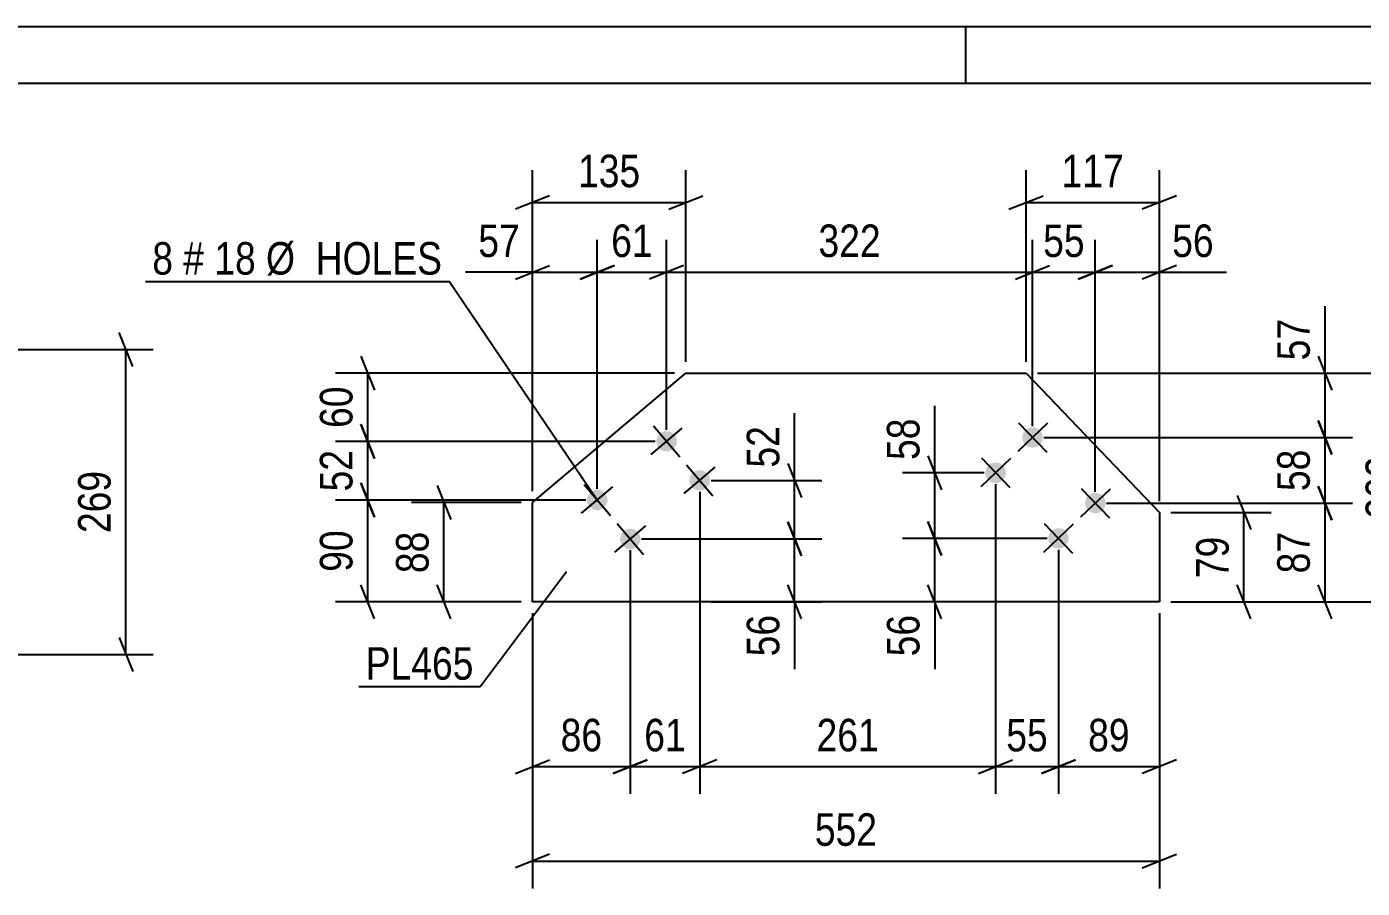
# Model space of a CAD drawing. Header units: millimetres. Extents: x 0 to 420, y 0 to 297.
# Drawn here: x 127.3 to 244.9, y 221.1 to 297 of the extents above; entities that cross this region are included whole.
import ezdxf

# ---------------------------------------------------------------- set-up
doc = ezdxf.new("R2010")
doc.units = ezdxf.units.MM
doc.styles.add('Arial Narrow', font='ARIALN.TTF', dxfattribs={"height": 0.2})

# ---------------------------------------------------------------- blocks, each defined once
blk = doc.blocks.new('Unknown-570345577-1114')
at = {"color": 5, "linetype": 'Continuous'}
for p, q in [((420, 297), (0, 297)), ((210, 292), (210, 297)), ((415, 292), (5, 292))]:
    blk.add_line(p, q, dxfattribs=at)
blk = doc.blocks.new('Bolt-570345577-4791 - 4780')
at = {"linetype": 'Continuous'}
for points in [[(216.49, 260.16, -1), (215.25, 261.46, -1)], [(213.24, 257.05, -1), (211.99, 258.36, -1)], [(222.02, 254.38, -1), (220.77, 255.68, -1)], [(218.76, 251.27, -1), (217.52, 252.57, -1)]]:
    blk.add_hatch(color=1, dxfattribs=at).paths.add_polyline_path(points)
at = {"color": 1, "linetype": 'Continuous'}
for p, q in [((217.17, 262.06), (214.57, 259.57)), ((214.63, 262.11), (217.11, 259.51)), ((213.92, 258.95), (211.31, 256.46)), ((211.37, 259.01), (213.86, 256.4)), ((220.15, 256.33), (222.64, 253.72)), ((222.7, 256.27), (220.09, 253.78)), ((219.44, 253.16), (216.84, 250.68)), ((216.9, 253.22), (219.38, 250.62))]:
    blk.add_line(p, q, dxfattribs=at)
blk = doc.blocks.new('Part-570345577-4786 - 4780')
at = {"color": 2, "linetype": 'Continuous'}
for p, q in [((171.85, 255.07), (185.34, 266.48)), ((185.34, 266.48), (215.29, 266.48)), ((215.29, 266.48), (227.03, 254.19)), ((171.85, 246.32), (171.85, 255.07)), ((227.03, 254.19), (227.03, 246.32)), ((227.03, 246.32), (171.85, 246.32))]:
    blk.add_line(p, q, dxfattribs=at)
blk = doc.blocks.new('Bolt-570345577-4796 - 4780')
at = {"linetype": 'Continuous'}
for points in [[(184.23, 259.78), (184.08, 259.68), (183.9, 259.61), (183.72, 259.57), (183.53, 259.58), (183.35, 259.62), (183.18, 259.7), (183.03, 259.82), (182.91, 259.96), (182.82, 260.13), (182.77, 260.31), (182.75, 260.5), (182.78, 260.68), (182.84, 260.86), (182.94, 261.02), (183.07, 261.16), (183.23, 261.26), (183.4, 261.33), (183.59, 261.37), (183.77, 261.36), (183.96, 261.32), (184.13, 261.23), (184.28, 261.12), (184.4, 260.98), (184.49, 260.81), (184.54, 260.63), (184.55, 260.44), (184.53, 260.26), (184.46, 260.08), (184.36, 259.92)], [(187.14, 256.35), (186.99, 256.24), (186.81, 256.17), (186.63, 256.14), (186.44, 256.14), (186.26, 256.19), (186.09, 256.27), (185.94, 256.38), (185.82, 256.53), (185.73, 256.69), (185.67, 256.87), (185.66, 257.06), (185.69, 257.25), (185.75, 257.43), (185.85, 257.59), (185.98, 257.72), (186.13, 257.83), (186.31, 257.9), (186.49, 257.93), (186.68, 257.93), (186.86, 257.88), (187.03, 257.8), (187.18, 257.68), (187.3, 257.54), (187.39, 257.37), (187.45, 257.19), (187.46, 257.01), (187.43, 256.82), (187.37, 256.64), (187.27, 256.48)], [(178.13, 254.62), (177.97, 254.51), (177.8, 254.44), (177.61, 254.4), (177.42, 254.41), (177.24, 254.46), (177.07, 254.54), (176.92, 254.65), (176.8, 254.8), (176.71, 254.96), (176.66, 255.14), (176.65, 255.33), (176.67, 255.52), (176.74, 255.69), (176.83, 255.85), (176.96, 255.99), (177.12, 256.1), (177.29, 256.17), (177.48, 256.2), (177.67, 256.19), (177.85, 256.15), (178.02, 256.07), (178.17, 255.95), (178.29, 255.81), (178.38, 255.64), (178.43, 255.46), (178.45, 255.27), (178.42, 255.09), (178.36, 254.91), (178.26, 254.75)], [(181.03, 251.18), (180.88, 251.07), (180.7, 251), (180.52, 250.97), (180.33, 250.98), (180.15, 251.02), (179.98, 251.1), (179.83, 251.22), (179.71, 251.36), (179.62, 251.53), (179.57, 251.71), (179.55, 251.89), (179.58, 252.08), (179.64, 252.26), (179.74, 252.42), (179.87, 252.55), (180.03, 252.66), (180.2, 252.73), (180.39, 252.76), (180.57, 252.76), (180.76, 252.71), (180.93, 252.63), (181.08, 252.52), (181.2, 252.37), (181.29, 252.21), (181.34, 252.03), (181.35, 251.84), (181.33, 251.65), (181.26, 251.48), (181.16, 251.32)]]:
    blk.add_hatch(color=1, dxfattribs=at).paths.add_polyline_path(points)
at = {"color": 1, "linetype": 'Continuous'}
for p, q in [((182.28, 259.31), (185.03, 261.63)), ((182.49, 261.84), (184.82, 259.1)), ((185.19, 255.87), (187.93, 258.2)), ((185.4, 258.41), (187.72, 255.66)), ((176.17, 254.14), (178.92, 256.46)), ((176.38, 256.68), (178.71, 253.93)), ((179.08, 250.7), (181.83, 253.03)), ((179.29, 253.24), (181.62, 250.49))]:
    blk.add_line(p, q, dxfattribs=at)
blk = doc.blocks.new('StraightDimension-570345577-15962 - 4780')
at = {"color": 7, "linetype": 'Continuous'}
for p, q in [((250, 264.98), (248.8, 267.98)), ((216.29, 266.48), (251.8, 266.48)), ((249.4, 246.32), (249.4, 266.48)), ((248.8, 247.82), (250, 244.82)), ((228.03, 246.32), (251.8, 246.32))]:
    blk.add_line(p, q, dxfattribs=at)
at = {"color": 0}
blk.add_wipeout([(248.65, 259.74), (244.45, 259.74), (244.45, 253.06), (248.65, 253.06)], dxfattribs=at)
at = {"color": 3, "style": 'Arial Narrow'}
blk.add_text('202', height=2.863, rotation=90.0002, dxfattribs=at).set_placement((248.05, 253.66))
blk = doc.blocks.new('StraightDimension-570345577-15775 - 4780')
at = {"color": 7, "linetype": 'Continuous'}
for p, q in [((215.29, 267.48), (215.29, 284.36)), ((227.03, 255.19), (227.03, 284.36)), ((213.79, 280.91), (216.79, 282.11)), ((215.29, 281.51), (227.03, 281.51)), ((228.53, 282.11), (225.53, 280.91))]:
    blk.add_line(p, q, dxfattribs=at)
at = {"color": 0}
blk.add_wipeout([(224.51, 282.26), (224.51, 286.46), (217.82, 286.46), (217.82, 282.26)], dxfattribs=at)
at = {"color": 3, "style": 'Arial Narrow'}
blk.add_text('117', height=2.863, dxfattribs=at).set_placement((218.42, 282.86))
blk = doc.blocks.new('StraightDimension-570345577-15902 - 4780')
at = {"color": 7, "linetype": 'Continuous'}
for p, q in [((156.74, 261.97), (157.94, 258.97)), ((182.65, 260.47), (154.49, 260.47)), ((157.34, 255.3), (157.34, 260.47)), ((157.94, 253.8), (156.74, 256.8)), ((176.55, 255.3), (154.49, 255.3))]:
    blk.add_line(p, q, dxfattribs=at)
at = {"color": 0}
blk.add_wipeout([(156.59, 260.31), (152.39, 260.31), (152.39, 255.46), (156.59, 255.46)], dxfattribs=at)
at = {"color": 3, "style": 'Arial Narrow'}
blk.add_text('52', height=2.863, rotation=90.0002, dxfattribs=at).set_placement((155.99, 256.06))
blk = doc.blocks.new('StraightDimension-570345577-4865 - 4780')
at = {"color": 7, "linetype": 'Continuous'}
for p, q in [((171.85, 245.32), (171.85, 221.09)), ((227.03, 245.32), (227.03, 221.09)), ((173.35, 224.09), (170.35, 222.89)), ((171.85, 223.49), (227.03, 223.49)), ((225.53, 222.89), (228.53, 224.09))]:
    blk.add_line(p, q, dxfattribs=at)
at = {"color": 0}
blk.add_wipeout([(202.78, 224.24), (202.78, 228.44), (196.1, 228.44), (196.1, 224.24)], dxfattribs=at)
at = {"color": 3, "style": 'Arial Narrow'}
blk.add_text('552', height=2.863, dxfattribs=at).set_placement((196.7, 224.84))
blk = doc.blocks.new('StraightDimension-570345577-15976 - 4780')
at = {"color": 7, "linetype": 'Continuous'}
for p, q in [((186.56, 256.03), (186.56, 229.41)), ((180.45, 250.87), (180.45, 229.41)), ((178.95, 231.21), (181.95, 232.41)), ((180.45, 231.81), (186.56, 231.81)), ((188.06, 232.41), (185.06, 231.21))]:
    blk.add_line(p, q, dxfattribs=at)
at = {"color": 0}
blk.add_wipeout([(185.93, 232.56), (185.93, 236.76), (181.08, 236.76), (181.08, 232.56)], dxfattribs=at)
at = {"color": 3, "style": 'Arial Narrow'}
blk.add_text('61', height=2.863, dxfattribs=at).set_placement((181.68, 233.16))
blk = doc.blocks.new('StraightDimension-570345577-4835 - 4780')
at = {"color": 7, "linetype": 'Continuous'}
for p, q in [((233.88, 255.69), (235.08, 252.69)), ((228.03, 254.19), (236.88, 254.19)), ((234.48, 246.32), (234.48, 254.19)), ((235.08, 244.82), (233.88, 247.82)), ((228.03, 246.32), (236.88, 246.32))]:
    blk.add_line(p, q, dxfattribs=at)
at = {"color": 0}
blk.add_wipeout([(233.73, 252.68), (229.53, 252.68), (229.53, 247.82), (233.73, 247.82)], dxfattribs=at)
at = {"color": 3, "style": 'Arial Narrow'}
blk.add_text('79', height=2.863, rotation=90.0002, dxfattribs=at).set_placement((233.13, 248.42))
blk = doc.blocks.new('StraightDimension-570345577-15777 - 4780')
at = {"color": 7, "linetype": 'Continuous'}
for p, q in [((171.85, 256.07), (171.85, 284.36)), ((185.34, 267.48), (185.34, 284.36)), ((173.35, 282.11), (170.35, 280.91)), ((171.85, 281.51), (185.34, 281.51)), ((183.84, 280.91), (186.84, 282.11))]:
    blk.add_line(p, q, dxfattribs=at)
at = {"color": 0}
blk.add_wipeout([(181.94, 282.26), (181.94, 286.46), (175.25, 286.46), (175.25, 282.26)], dxfattribs=at)
at = {"color": 3, "style": 'Arial Narrow'}
blk.add_text('135', height=2.863, dxfattribs=at).set_placement((175.85, 282.86))
blk = doc.blocks.new('StraightDimension-570345577-15806 - 4780')
at = {"color": 7, "linetype": 'Continuous'}
for p, q in [((221.39, 256.03), (221.39, 278.21)), ((227.03, 255.19), (227.03, 278.21)), ((219.89, 274.76), (222.89, 275.96)), ((221.39, 275.36), (227.03, 275.36)), ((228.53, 275.96), (225.53, 274.76)), ((227.03, 275.36), (232.94, 275.36)), ((227.03, 275.36), (232.94, 275.36))]:
    blk.add_line(p, q, dxfattribs=at)
at = {"color": 0}
blk.add_wipeout([(232.41, 276.11), (232.41, 280.31), (227.56, 280.31), (227.56, 276.11)], dxfattribs=at)
at = {"color": 3, "style": 'Arial Narrow'}
blk.add_text('56', height=2.863, dxfattribs=at).set_placement((228.16, 276.71))
blk = doc.blocks.new('StraightDimension-570345577-15807 - 4780')
at = {"color": 7, "linetype": 'Continuous'}
for p, q in [((215.87, 261.81), (215.87, 278.21)), ((221.39, 256.03), (221.39, 278.21)), ((214.37, 274.76), (217.37, 275.96)), ((215.87, 275.36), (221.39, 275.36)), ((222.89, 275.96), (219.89, 274.76))]:
    blk.add_line(p, q, dxfattribs=at)
at = {"color": 0}
blk.add_wipeout([(221.06, 276.11), (221.06, 280.31), (216.2, 280.31), (216.2, 276.11)], dxfattribs=at)
at = {"color": 3, "style": 'Arial Narrow'}
blk.add_text('55', height=2.863, dxfattribs=at).set_placement((216.8, 276.71))
blk = doc.blocks.new('StraightDimension-570345577-15808 - 4780')
at = {"color": 7, "linetype": 'Continuous'}
for p, q in [((183.65, 261.47), (183.65, 278.21)), ((215.87, 261.81), (215.87, 278.21)), ((185.15, 275.96), (182.15, 274.76)), ((183.65, 275.36), (215.87, 275.36)), ((214.37, 274.76), (217.37, 275.96))]:
    blk.add_line(p, q, dxfattribs=at)
at = {"color": 0}
blk.add_wipeout([(203.1, 276.11), (203.1, 280.31), (196.42, 280.31), (196.42, 276.11)], dxfattribs=at)
at = {"color": 3, "style": 'Arial Narrow'}
blk.add_text('322', height=2.863, dxfattribs=at).set_placement((197.02, 276.71))
blk = doc.blocks.new('StraightDimension-570345577-15809 - 4780')
at = {"color": 7, "linetype": 'Continuous'}
for p, q in [((177.55, 256.3), (177.55, 278.21)), ((183.65, 261.47), (183.65, 278.21)), ((176.05, 274.76), (179.05, 275.96)), ((177.55, 275.36), (183.65, 275.36)), ((185.15, 275.96), (182.15, 274.76))]:
    blk.add_line(p, q, dxfattribs=at)
at = {"color": 0}
blk.add_wipeout([(183.03, 276.11), (183.03, 280.31), (178.17, 280.31), (178.17, 276.11)], dxfattribs=at)
at = {"color": 3, "style": 'Arial Narrow'}
blk.add_text('61', height=2.863, dxfattribs=at).set_placement((178.77, 276.71))
blk = doc.blocks.new('StraightDimension-570345577-15810 - 4780')
at = {"color": 7, "linetype": 'Continuous'}
for p, q in [((171.85, 256.07), (171.85, 278.21)), ((177.55, 256.3), (177.55, 278.21)), ((171.85, 275.36), (165.94, 275.36)), ((171.85, 275.36), (165.94, 275.36)), ((170.35, 274.76), (173.35, 275.96)), ((171.85, 275.36), (177.55, 275.36)), ((179.05, 275.96), (176.05, 274.76))]:
    blk.add_line(p, q, dxfattribs=at)
at = {"color": 0}
blk.add_wipeout([(171.33, 276.11), (171.33, 280.31), (166.47, 280.31), (166.47, 276.11)], dxfattribs=at)
at = {"color": 3, "style": 'Arial Narrow'}
blk.add_text('57', height=2.863, dxfattribs=at).set_placement((167.07, 276.71))
blk = doc.blocks.new('StraightDimension-570345577-15901 - 4780')
at = {"color": 7, "linetype": 'Continuous'}
for p, q in [((156.74, 267.98), (157.94, 264.98)), ((184.34, 266.48), (154.49, 266.48)), ((157.34, 260.47), (157.34, 266.48)), ((157.94, 258.97), (156.74, 261.97)), ((182.65, 260.47), (154.49, 260.47))]:
    blk.add_line(p, q, dxfattribs=at)
at = {"color": 0}
blk.add_wipeout([(156.59, 265.91), (152.39, 265.91), (152.39, 261.05), (156.59, 261.05)], dxfattribs=at)
at = {"color": 3, "style": 'Arial Narrow'}
blk.add_text('60', height=2.863, rotation=90.0002, dxfattribs=at).set_placement((155.99, 261.65))
blk = doc.blocks.new('StraightDimension-570345577-15903 - 4780')
at = {"color": 7, "linetype": 'Continuous'}
for p, q in [((156.74, 256.8), (157.94, 253.8)), ((176.55, 255.3), (154.49, 255.3)), ((157.34, 246.32), (157.34, 255.3)), ((157.94, 244.82), (156.74, 247.82)), ((170.85, 246.32), (154.49, 246.32))]:
    blk.add_line(p, q, dxfattribs=at)
at = {"color": 0}
blk.add_wipeout([(156.59, 253.24), (152.39, 253.24), (152.39, 248.38), (156.59, 248.38)], dxfattribs=at)
at = {"color": 3, "style": 'Arial Narrow'}
blk.add_text('90', height=2.863, rotation=90.0002, dxfattribs=at).set_placement((155.99, 248.98))
blk = doc.blocks.new('StraightDimension-570345577-15924 - 4780')
at = {"color": 7, "linetype": 'Continuous'}
for p, q in [((163.44, 256.57), (164.64, 253.57)), ((170.85, 255.07), (161.19, 255.07)), ((164.04, 246.32), (164.04, 255.07)), ((164.64, 244.82), (163.44, 247.82)), ((170.85, 246.32), (161.19, 246.32))]:
    blk.add_line(p, q, dxfattribs=at)
at = {"color": 0}
blk.add_wipeout([(163.29, 253.12), (159.09, 253.12), (159.09, 248.26), (163.29, 248.26)], dxfattribs=at)
at = {"color": 3, "style": 'Arial Narrow'}
blk.add_text('88', height=2.863, rotation=90.0002, dxfattribs=at).set_placement((162.69, 248.86))
blk = doc.blocks.new('StraightDimension-570345577-15939 - 4780')
at = {"color": 7, "linetype": 'Continuous'}
for p, q in [((241.62, 266.48), (241.62, 272.39)), ((241.62, 266.48), (241.62, 272.39)), ((241.02, 267.98), (242.22, 264.98)), ((216.29, 266.48), (244.02, 266.48)), ((241.62, 260.81), (241.62, 266.48)), ((242.22, 259.31), (241.02, 262.31)), ((216.87, 260.81), (244.02, 260.81))]:
    blk.add_line(p, q, dxfattribs=at)
at = {"color": 0}
blk.add_wipeout([(240.87, 271.87), (236.67, 271.87), (236.67, 267.01), (240.87, 267.01)], dxfattribs=at)
at = {"color": 3, "style": 'Arial Narrow'}
blk.add_text('57', height=2.863, rotation=90.0002, dxfattribs=at).set_placement((240.27, 267.61))
blk = doc.blocks.new('StraightDimension-570345577-15940 - 4780')
at = {"color": 7, "linetype": 'Continuous'}
for p, q in [((241.02, 262.31), (242.22, 259.31)), ((216.87, 260.81), (244.02, 260.81)), ((241.62, 255.03), (241.62, 260.81)), ((242.22, 253.53), (241.02, 256.53)), ((222.39, 255.03), (244.02, 255.03))]:
    blk.add_line(p, q, dxfattribs=at)
at = {"color": 0}
blk.add_wipeout([(240.87, 260.35), (236.67, 260.35), (236.67, 255.49), (240.87, 255.49)], dxfattribs=at)
at = {"color": 3, "style": 'Arial Narrow'}
blk.add_text('58', height=2.863, rotation=90.0002, dxfattribs=at).set_placement((240.27, 256.09))
blk = doc.blocks.new('StraightDimension-570345577-15941 - 4780')
at = {"color": 7, "linetype": 'Continuous'}
for p, q in [((241.02, 256.53), (242.22, 253.53)), ((222.39, 255.03), (244.02, 255.03)), ((241.62, 246.32), (241.62, 255.03)), ((242.22, 244.82), (241.02, 247.82)), ((228.03, 246.32), (244.02, 246.32))]:
    blk.add_line(p, q, dxfattribs=at)
at = {"color": 0}
blk.add_wipeout([(240.87, 253.1), (236.67, 253.1), (236.67, 248.24), (240.87, 248.24)], dxfattribs=at)
at = {"color": 3, "style": 'Arial Narrow'}
blk.add_text('87', height=2.863, rotation=90.0002, dxfattribs=at).set_placement((240.27, 248.84))
blk = doc.blocks.new('StraightDimension-570345577-15973 - 4780')
at = {"color": 7, "linetype": 'Continuous'}
for p, q in [((218.14, 250.92), (218.14, 229.41)), ((227.03, 245.32), (227.03, 229.41)), ((216.64, 231.21), (219.64, 232.41)), ((218.14, 231.81), (227.03, 231.81)), ((228.53, 232.41), (225.53, 231.21))]:
    blk.add_line(p, q, dxfattribs=at)
at = {"color": 0}
blk.add_wipeout([(225.01, 232.56), (225.01, 236.76), (220.16, 236.76), (220.16, 232.56)], dxfattribs=at)
at = {"color": 3, "style": 'Arial Narrow'}
blk.add_text('89', height=2.863, dxfattribs=at).set_placement((220.76, 233.16))
blk = doc.blocks.new('StraightDimension-570345577-15974 - 4780')
at = {"color": 7, "linetype": 'Continuous'}
for p, q in [((212.61, 256.7), (212.61, 229.41)), ((218.14, 250.92), (218.14, 229.41)), ((211.11, 231.21), (214.11, 232.41)), ((212.61, 231.81), (218.14, 231.81)), ((219.64, 232.41), (216.64, 231.21))]:
    blk.add_line(p, q, dxfattribs=at)
at = {"color": 0}
blk.add_wipeout([(217.81, 232.56), (217.81, 236.76), (212.95, 236.76), (212.95, 232.56)], dxfattribs=at)
at = {"color": 3, "style": 'Arial Narrow'}
blk.add_text('55', height=2.863, dxfattribs=at).set_placement((213.55, 233.16))
blk = doc.blocks.new('StraightDimension-570345577-15975 - 4780')
at = {"color": 7, "linetype": 'Continuous'}
for p, q in [((212.61, 256.7), (212.61, 229.41)), ((186.56, 256.03), (186.56, 229.41)), ((188.06, 232.41), (185.06, 231.21)), ((186.56, 231.81), (212.61, 231.81)), ((211.11, 231.21), (214.11, 232.41))]:
    blk.add_line(p, q, dxfattribs=at)
at = {"color": 0}
blk.add_wipeout([(202.93, 232.56), (202.93, 236.76), (196.25, 236.76), (196.25, 232.56)], dxfattribs=at)
at = {"color": 3, "style": 'Arial Narrow'}
blk.add_text('261', height=2.863, dxfattribs=at).set_placement((196.85, 233.16))
blk = doc.blocks.new('StraightDimension-570345577-15977 - 4780')
at = {"color": 7, "linetype": 'Continuous'}
for p, q in [((180.45, 250.87), (180.45, 229.41)), ((171.85, 245.32), (171.85, 229.41)), ((170.35, 231.21), (173.35, 232.41)), ((171.85, 231.81), (180.45, 231.81)), ((181.95, 232.41), (178.95, 231.21))]:
    blk.add_line(p, q, dxfattribs=at)
at = {"color": 0}
blk.add_wipeout([(178.58, 232.56), (178.58, 236.76), (173.72, 236.76), (173.72, 232.56)], dxfattribs=at)
at = {"color": 3, "style": 'Arial Narrow'}
blk.add_text('86', height=2.863, dxfattribs=at).set_placement((174.32, 233.16))
blk = doc.blocks.new('StraightDimension-570345577-16011 - 4780')
at = {"color": 7, "linetype": 'Continuous'}
for p, q in [((194.92, 257.03), (194.92, 262.94)), ((194.92, 257.03), (194.92, 262.94)), ((194.32, 258.53), (195.52, 255.53)), ((187.56, 257.03), (197.32, 257.03)), ((194.92, 251.87), (194.92, 257.03)), ((195.52, 250.37), (194.32, 253.37)), ((181.45, 251.87), (197.32, 251.87))]:
    blk.add_line(p, q, dxfattribs=at)
at = {"color": 0}
blk.add_wipeout([(194.17, 262.42), (189.97, 262.42), (189.97, 257.56), (194.17, 257.56)], dxfattribs=at)
at = {"color": 3, "style": 'Arial Narrow'}
blk.add_text('52', height=2.863, rotation=90.0002, dxfattribs=at).set_placement((193.57, 258.16))
blk = doc.blocks.new('StraightDimension-570345577-16012 - 4780')
at = {"color": 7, "linetype": 'Continuous'}
for p, q in [((194.32, 253.37), (195.52, 250.37)), ((181.45, 251.87), (197.32, 251.87)), ((194.92, 246.32), (194.92, 251.87)), ((195.52, 244.82), (194.32, 247.82)), ((187.58, 246.32), (197.32, 246.32)), ((194.92, 246.32), (194.92, 240.41)), ((194.92, 246.32), (194.92, 240.41))]:
    blk.add_line(p, q, dxfattribs=at)
at = {"color": 0}
blk.add_wipeout([(194.17, 245.79), (189.97, 245.79), (189.97, 240.93), (194.17, 240.93)], dxfattribs=at)
at = {"color": 3, "style": 'Arial Narrow'}
blk.add_text('56', height=2.863, rotation=90.0002, dxfattribs=at).set_placement((193.57, 241.53))
blk = doc.blocks.new('StraightDimension-570345577-16035 - 4780')
at = {"color": 7, "linetype": 'Continuous'}
for p, q in [((207.26, 257.7), (207.26, 263.61)), ((207.26, 257.7), (207.26, 263.61)), ((206.66, 259.2), (207.86, 256.2)), ((211.61, 257.7), (204.41, 257.7)), ((207.26, 251.92), (207.26, 257.7)), ((207.86, 250.42), (206.66, 253.42)), ((217.14, 251.92), (204.41, 251.92))]:
    blk.add_line(p, q, dxfattribs=at)
at = {"color": 0}
blk.add_wipeout([(206.51, 263.09), (202.31, 263.09), (202.31, 258.23), (206.51, 258.23)], dxfattribs=at)
at = {"color": 3, "style": 'Arial Narrow'}
blk.add_text('58', height=2.863, rotation=90.0002, dxfattribs=at).set_placement((205.91, 258.83))
blk = doc.blocks.new('StraightDimension-570345577-16036 - 4780')
at = {"color": 7, "linetype": 'Continuous'}
for p, q in [((206.66, 253.42), (207.86, 250.42)), ((217.14, 251.92), (204.41, 251.92)), ((207.26, 246.32), (207.26, 251.92)), ((207.86, 244.82), (206.66, 247.82)), ((211.8, 246.32), (204.41, 246.32)), ((207.26, 246.32), (207.26, 240.41)), ((207.26, 246.32), (207.26, 240.41))]:
    blk.add_line(p, q, dxfattribs=at)
at = {"color": 0}
blk.add_wipeout([(206.51, 245.79), (202.31, 245.79), (202.31, 240.93), (206.51, 240.93)], dxfattribs=at)
at = {"color": 3, "style": 'Arial Narrow'}
blk.add_text('56', height=2.863, rotation=90.0002, dxfattribs=at).set_placement((205.91, 241.53))
blk = doc.blocks.new('StraightDimension-570345577-3829 - 3778')
at = {"color": 7, "linetype": 'Continuous'}
for p, q in [((136.65, 267.07), (135.45, 270.07)), ((84.73, 268.57), (138.45, 268.57)), ((136.05, 241.69), (136.05, 268.57)), ((135.45, 243.19), (136.65, 240.19)), ((105.05, 241.69), (138.45, 241.69))]:
    blk.add_line(p, q, dxfattribs=at)
at = {"color": 0}
blk.add_wipeout([(135.3, 258.47), (131.1, 258.47), (131.1, 251.79), (135.3, 251.79)], dxfattribs=at)
at = {"color": 3, "style": 'Arial Narrow'}
blk.add_text('269', height=2.863, rotation=90.0002, dxfattribs=at).set_placement((134.7, 252.39))
blk = doc.blocks.new('Mark-570345577-4782 - 4780')
at = {"color": 30, "linetype": 'Continuous'}
for p in [(174.83, 248.97), (156.56, 238.87)]:
    blk.add_line(p, (167.26, 238.87), dxfattribs=at)
at = {"color": 0}
blk.add_wipeout([(166.66, 239.47), (166.66, 242.47), (157.16, 242.47), (157.16, 239.47)], dxfattribs=at)
blk.add_wipeout([(166.66, 239.47), (166.66, 242.47), (157.16, 242.47), (157.16, 239.47)], dxfattribs=at)
at = {"color": 3, "style": 'Arial Narrow'}
blk.add_text('PL465', height=2.863, dxfattribs=at).set_placement((157.16, 239.47))
blk = doc.blocks.new('MarkSet-570345577-15857 - 4780')
at = {"color": 7, "linetype": 'Continuous'}
for p in [(137.77, 274.56), (177.55, 255.3)]:
    blk.add_line(p, (164.51, 274.56), dxfattribs=at)
at = {"color": 0}
for points in [[(140.2, 275.16), (140.2, 278.16), (138.37, 278.16), (138.37, 275.16)], [(142.93, 275.16), (142.93, 278.16), (141.1, 278.16), (141.1, 275.16)], [(147.48, 275.16), (147.48, 278.16), (143.83, 278.16), (143.83, 275.16)], [(163.91, 275.16), (163.91, 278.16), (148.38, 278.16), (148.38, 275.16)]]:
    blk.add_wipeout(points, dxfattribs=at)
for points in [[(140.2, 275.16), (140.2, 278.16), (138.37, 278.16), (138.37, 275.16)], [(142.93, 275.16), (142.93, 278.16), (141.1, 278.16), (141.1, 275.16)], [(147.48, 275.16), (147.48, 278.16), (143.83, 278.16), (143.83, 275.16)], [(163.91, 275.16), (163.91, 278.16), (148.38, 278.16), (148.38, 275.16)]]:
    blk.add_wipeout(points, dxfattribs=at)
at = {"color": 3, "style": 'Arial Narrow'}
for s, height, p in [('8', 2.86, (138.37, 275.16)), ('#', 2.86, (141.1, 275.16)), ('18', 2.863, (143.83, 275.16)), ('Ø  HOLES', 2.863, (148.38, 275.16))]:
    blk.add_text(s, height=height, dxfattribs=at).set_placement(p)

msp = doc.modelspace()

# ---------------------------------------------------------------- block references
for name in ['Unknown-570345577-1114', 'Part-570345577-4786 - 4780', 'Bolt-570345577-4796 - 4780', 'Bolt-570345577-4791 - 4780']:
    msp.add_blockref(name, (0, 0))

# ---------------------------------------------------------------- next in the draw order: block references
for name in ['StraightDimension-570345577-3829 - 3778', 'StraightDimension-570345577-15962 - 4780', 'StraightDimension-570345577-15902 - 4780']:
    msp.add_blockref(name, (0, 0))

# ---------------------------------------------------------------- next in the draw order: block references
for name in ['StraightDimension-570345577-15775 - 4780', 'StraightDimension-570345577-4865 - 4780']:
    msp.add_blockref(name, (0, 0))

# ---------------------------------------------------------------- next in the draw order: block references
for name in ['StraightDimension-570345577-15976 - 4780', 'StraightDimension-570345577-4835 - 4780']:
    msp.add_blockref(name, (0, 0))

# ---------------------------------------------------------------- next in the draw order: block references
for name in ['StraightDimension-570345577-15777 - 4780', 'StraightDimension-570345577-15806 - 4780']:
    msp.add_blockref(name, (0, 0))

# ---------------------------------------------------------------- next in the draw order: block references
msp.add_blockref('StraightDimension-570345577-15807 - 4780', (0, 0))

# ---------------------------------------------------------------- next in the draw order: block references
msp.add_blockref('StraightDimension-570345577-15808 - 4780', (0, 0))

# ---------------------------------------------------------------- next in the draw order: block references
for name in ['StraightDimension-570345577-15809 - 4780', 'StraightDimension-570345577-15939 - 4780']:
    msp.add_blockref(name, (0, 0))

# ---------------------------------------------------------------- next in the draw order: block references
for name in ['StraightDimension-570345577-15810 - 4780', 'StraightDimension-570345577-15940 - 4780']:
    msp.add_blockref(name, (0, 0))

# ---------------------------------------------------------------- next in the draw order: block references
for name in ['StraightDimension-570345577-15901 - 4780', 'StraightDimension-570345577-15903 - 4780', 'StraightDimension-570345577-15941 - 4780']:
    msp.add_blockref(name, (0, 0))

# ---------------------------------------------------------------- next in the draw order: block references
for name in ['StraightDimension-570345577-15924 - 4780', 'StraightDimension-570345577-15973 - 4780']:
    msp.add_blockref(name, (0, 0))

# ---------------------------------------------------------------- next in the draw order: block references
for name in ['MarkSet-570345577-15857 - 4780', 'StraightDimension-570345577-15974 - 4780', 'StraightDimension-570345577-15977 - 4780']:
    msp.add_blockref(name, (0, 0))

# ---------------------------------------------------------------- next in the draw order: block references
for name in ['StraightDimension-570345577-15975 - 4780', 'Mark-570345577-4782 - 4780']:
    msp.add_blockref(name, (0, 0))

# ---------------------------------------------------------------- next in the draw order: block references
for name in ['StraightDimension-570345577-16035 - 4780', 'StraightDimension-570345577-16011 - 4780']:
    msp.add_blockref(name, (0, 0))

# ---------------------------------------------------------------- next in the draw order: block references
for name in ['StraightDimension-570345577-16012 - 4780', 'StraightDimension-570345577-16036 - 4780']:
    msp.add_blockref(name, (0, 0))

doc.saveas('drawing.dxf')
